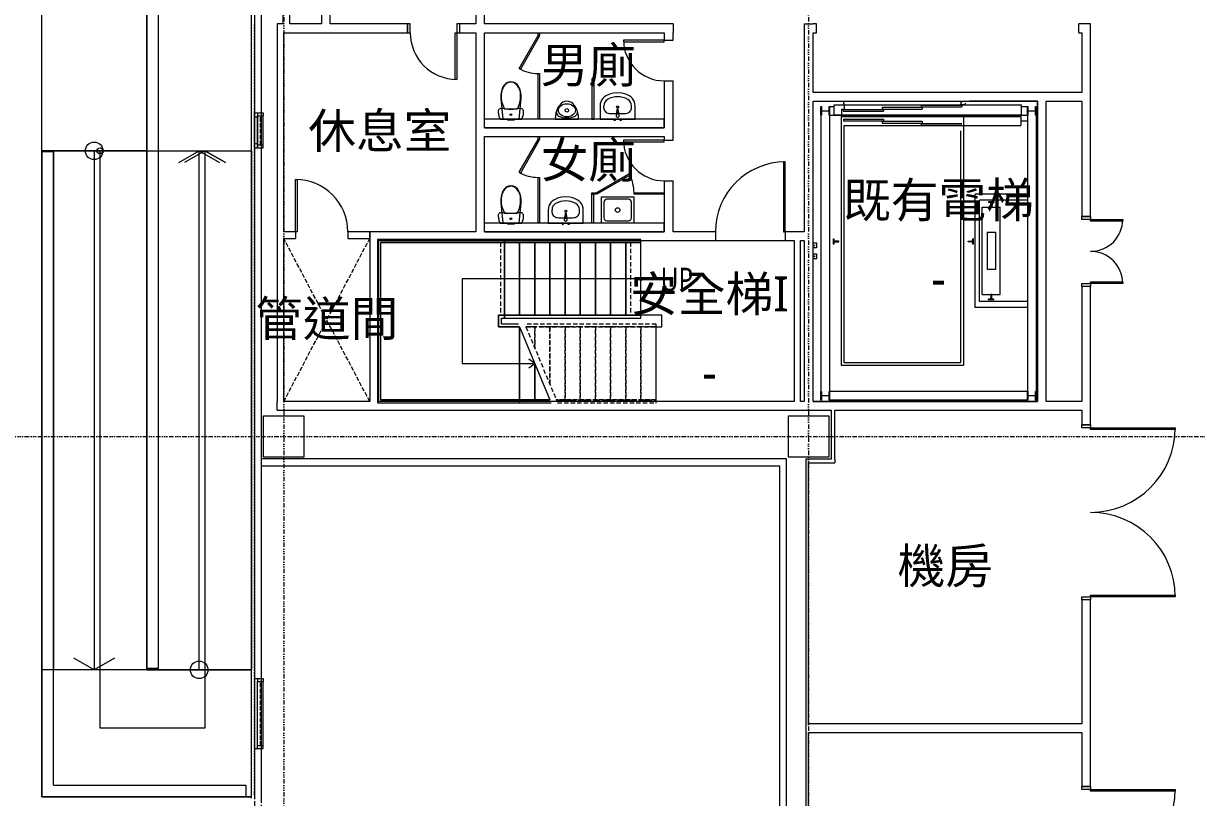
# Model space of a CAD drawing. Extents: x -76427 to 292734, y -42117 to 131250.
# Drawn here: x -4463 to 15650, y 53810 to 67084 of the extents above; entities that cross this region are included whole.
import ezdxf
from ezdxf.enums import TextEntityAlignment as Align

# ---------------------------------------------------------------- set-up
doc = ezdxf.new("R2010")
doc.units = 0
doc.header["$LTSCALE"] = 250
for name, pattern in [('H12PL1$0$HIDDEN', [0.4, 0.3, -0.1]), ('H12PL1$0$JJP_三點線', [0.9, 0.3, -0.15, 0, -0.15, 0, -0.15, 0, -0.15]), ('H12PL1$0$JJP_虛線(退縮線、投影線、地下室範圍、非屬本工程、圖面分區)', [0.45, 0.3, -0.15]), ('H12PL1$0$虛線', [0.846667, 0.423333, -0.423333])]:
    doc.linetypes.add(name, pattern=pattern)
for name, color, linetype in [('H12PL1$0$A-OBJE-2D', 252, 'Continuous'), ('H12PL1$0$A-OBJE-TOIL.3D', 252, 'Continuous'), ('H12PL1$0$A-STRS', 252, 'Continuous'), ('H12PL1$0$A-TEXT', 252, 'Continuous'), ('H12PL1$0$A-WALL-EX', 252, 'Continuous'), ('H12PL1$0$A-WALL-IN', 252, 'Continuous'), ('H12PL1$0$A-ZONE', 252, 'Continuous'), ('H12PL1$0$Door', 252, 'Continuous'), ('H12PL1$0$L10_14_Defpoints', 252, 'Continuous'), ('H12PL1$0$L10_14_HYOKI', 252, 'Continuous'), ('H12PL1$0$L10_14_SIAGE1', 252, 'Continuous'), ('H12PL1$0$L10_14_SIAGE2', 252, 'Continuous'), ('H12PL1$0$L10_14_SUGATA3', 252, 'Continuous'), ('H12PL1$0$L10_14_SUGATA4', 252, 'Continuous'), ('H12PL1$0$L10_29_ELV', 252, 'Continuous'), ('H12PL1$0$L10_29_SIAGE1', 252, 'Continuous'), ('H12PL1$0$L10_29_SIAGE3', 252, 'Continuous'), ('H12PL1$0$L10_29_STEEL2', 252, 'Continuous'), ('H12PL1$0$S-COL', 252, 'Continuous'), ('H12PL1$0$S-GRID', 252, 'Continuous'), ('H12PL1$0$S-SLAB-SHOW', 252, 'Continuous'), ('H12PL1$0$Window', 252, 'Continuous')]:
    doc.layers.add(name, color=color, linetype=linetype)
doc.styles.add('H12PL1$0$Standard', font='', dxfattribs={"width": 0.8})
doc.styles.get('H12PL1$0$Standard').set_extended_font_data('Microsoft JhengHei')

# ---------------------------------------------------------------- blocks, each defined once
blk = doc.blocks.new('H12PL1')
at = {"layer": 'H12PL1$0$A-OBJE-2D', "linetype": 'H12PL1$0$HIDDEN', "lineweight": 0}
for p, q in [((0, 60600), (1475, 63397.5)), ((1475, 60600), (0, 63397.5))]:
    blk.add_line(p, q, dxfattribs=at)
at = {"layer": 'H12PL1$0$A-OBJE-TOIL.3D', "lineweight": 0}
for p, q in [((3786.06, 65618.04), (3895, 65618.04)), ((3895, 65618.04), (4003.94, 65618.04)), ((5490.22, 65628.27), (5490.22, 65674.09)), ((5959.78, 65628.27), (5959.78, 65674.09)), ((3854.69, 65445), (3838, 65445)), ((3838, 65445), (3838, 65425)), ((3854.69, 65425), (3838, 65425)), ((3879, 65445), (3854.69, 65445)), ((3879, 65425), (3854.69, 65425)), ((3883.69, 65445), (3879, 65445)), ((3879, 65445), (3879, 65425)), ((3883.69, 65425), (3879, 65425)), ((3895, 65445), (3883.69, 65445)), ((3895, 65425), (3883.69, 65425)), ((3906.31, 65445), (3895, 65445)), ((3906.31, 65425), (3895, 65425)), ((3911, 65445), (3906.31, 65445)), ((3911, 65425), (3906.31, 65425)), ((3911, 65445), (3911, 65425)), ((3935.31, 65445), (3911, 65445)), ((3935.31, 65425), (3911, 65425)), ((3952, 65445), (3935.31, 65445)), ((3952, 65425), (3935.31, 65425)), ((3952, 65445), (3952, 65425)), ((5606.17, 65537.32), (5843.83, 65537.32)), ((5711.4, 65527.23), (5711.4, 65542.1)), ((5738.6, 65527.23), (5711.4, 65527.23)), ((5738.6, 65542.1), (5738.6, 65527.23)), ((5490, 64020), (5490, 63750)), ((5910, 64070), (5540, 64070)), ((5960, 63750), (5960, 64020)), ((3786.06, 63833.04), (3895, 63833.04)), ((3895, 63833.04), (4003.94, 63833.04)), ((4600.22, 63843.27), (4600.22, 63889.09)), ((5069.78, 63843.27), (5069.78, 63889.09)), ((3854.69, 63660), (3838, 63660)), ((3838, 63660), (3838, 63640)), ((3854.69, 63640), (3838, 63640)), ((3879, 63660), (3854.69, 63660)), ((3879, 63640), (3854.69, 63640)), ((3883.69, 63660), (3879, 63660)), ((3879, 63660), (3879, 63640)), ((3883.69, 63640), (3879, 63640)), ((3895, 63660), (3883.69, 63660)), ((3895, 63640), (3883.69, 63640)), ((3906.31, 63660), (3895, 63660)), ((3906.31, 63640), (3895, 63640)), ((3911, 63660), (3906.31, 63660)), ((3911, 63640), (3906.31, 63640)), ((3911, 63660), (3911, 63640)), ((3935.31, 63660), (3911, 63660)), ((3935.31, 63640), (3911, 63640)), ((3952, 63660), (3935.31, 63660)), ((3952, 63640), (3935.31, 63640)), ((3952, 63660), (3952, 63640)), ((4716.17, 63752.32), (4953.83, 63752.32)), ((4821.4, 63742.23), (4821.4, 63757.1)), ((4848.6, 63742.23), (4821.4, 63742.23)), ((4848.6, 63757.1), (4848.6, 63742.23)), ((5540, 63700), (5910, 63700))]:
    blk.add_line(p, q, dxfattribs=at)
at = {"layer": 'H12PL1$0$A-OBJE-TOIL.3D', "lineweight": 0, "flags": 128}
for points in [[(4381.65, 66862.5), (4056.65, 66299.58), (4035, 66312.08), (4360, 66875)], [(4385, 66875), (4360, 66875), (4360, 66925), (4385, 66925)], [(4385, 65445), (4360, 65445), (4360, 66225), (4385, 66225)], [(4064.42, 65898.43), (4052.02, 65948.17), (4033, 65995.11), (4007.4, 66032.31), (3974.36, 66060.82), (3936.05, 66078.78), (3895, 66085), (3853.95, 66078.78), (3815.64, 66060.82), (3782.6, 66032.31), (3757, 65995.11), (3737.98, 65948.17), (3725.58, 65898.43), (3720.09, 65847.08), (3721.65, 65795.38), (3754.03, 65445), (4035.97, 65445), (4068.35, 65795.38), (4069.91, 65847.08)], [(5285, 65445), (5325, 65445), (5325, 66135), (5285, 66135)], [(6025, 65445), (6025, 65674.09), (6022.11, 65707.81), (6013.51, 65740.46), (5999.5, 65770.98), (5980.51, 65798.41), (5957.15, 65821.86), (5930.17, 65840.59), (5864.98, 65870.53), (5795.96, 65888.83), (5725, 65894.99), (5654.04, 65888.83), (5585.02, 65870.53), (5519.83, 65840.59), (5492.85, 65821.86), (5469.49, 65798.41), (5450.5, 65770.98), (5436.49, 65740.46), (5427.89, 65707.81), (5425, 65674.09), (5425, 65445)], [(4081.77, 65445), (4088.87, 65460.07), (4095.07, 65475.54), (4100.36, 65491.34), (4104.71, 65507.43), (4108.11, 65523.74), (4110.55, 65540.22), (4112.01, 65556.82), (4112.5, 65573.48), (4111.22, 65585.01), (4107.43, 65595.98), (4101.33, 65605.85), (4093.21, 65614.15), (4083.46, 65620.45), (4072.57, 65624.47), (4061.06, 65625.99), (4049.5, 65624.95), (4011.22, 65618.17), (3972.64, 65613.31), (3933.87, 65610.39), (3895, 65609.42), (3856.13, 65610.39), (3817.36, 65613.31), (3778.78, 65618.17), (3740.5, 65624.95), (3728.94, 65625.99), (3717.43, 65624.47), (3706.54, 65620.45), (3696.79, 65614.15), (3688.67, 65605.85), (3682.57, 65595.98), (3678.78, 65585.01), (3677.5, 65573.48), (3677.99, 65556.82), (3679.45, 65540.22), (3681.89, 65523.74), (3685.29, 65507.43), (3689.64, 65491.34), (3694.93, 65475.54), (3701.13, 65460.07), (3708.23, 65445)], [(5055, 65445), (5051.96, 65497.96), (5042.94, 65549.32), (5028.21, 65597.5), (5008.21, 65641.05), (4983.56, 65678.64), (4955, 65709.14), (4923.4, 65731.61), (4889.73, 65745.37), (4855, 65750), (4820.27, 65745.37), (4786.6, 65731.61), (4755, 65709.14), (4726.44, 65678.64), (4701.79, 65641.05), (4681.79, 65597.5), (4667.06, 65549.32), (4658.04, 65497.96), (4655, 65445), (4855, 65445)], [(5688.5, 65445), (5661.5, 65445), (5661.5, 65425), (5688.5, 65425)], [(5788.5, 65445), (5761.5, 65445), (5761.5, 65425), (5788.5, 65425)], [(4381.65, 65082.5), (4056.65, 64519.58), (4035, 64532.08), (4360, 65095)], [(4385, 65095), (4360, 65095), (4360, 65145), (4385, 65145)], [(4385, 63665), (4360, 63665), (4360, 64445), (4385, 64445)], [(5356.08, 64180), (5919, 64505), (5931.5, 64483.35), (5368.58, 64158.35)], [(4064.42, 64113.43), (4052.02, 64163.17), (4033, 64210.11), (4007.4, 64247.31), (3974.36, 64275.82), (3936.05, 64293.78), (3895, 64300), (3853.95, 64293.78), (3815.64, 64275.82), (3782.6, 64247.31), (3757, 64210.11), (3737.98, 64163.17), (3725.58, 64113.43), (3720.09, 64062.08), (3721.65, 64010.38), (3754.03, 63660), (4035.97, 63660), (4068.35, 64010.38), (4069.91, 64062.08)], [(5356.08, 64180), (5356.08, 64155), (5285, 64155), (5285, 64180)], [(6525, 64180), (6525, 64155), (6006.08, 64155), (6006.08, 64180)], [(5135, 63660), (5135, 63889.09), (5132.11, 63922.81), (5123.51, 63955.46), (5109.5, 63985.98), (5090.51, 64013.41), (5067.15, 64036.86), (5040.17, 64055.59), (4974.98, 64085.53), (4905.96, 64103.83), (4835, 64109.99), (4764.04, 64103.83), (4695.02, 64085.53), (4629.83, 64055.59), (4602.85, 64036.86), (4579.49, 64013.41), (4560.5, 63985.98), (4546.49, 63955.46), (4537.89, 63922.81), (4535, 63889.09), (4535, 63660)], [(5310, 63660), (5285, 63660), (5285, 64155), (5310, 64155)], [(5450, 64110), (6000, 64110), (6000, 63660), (5450, 63660)], [(4081.77, 63660), (4088.87, 63675.07), (4095.07, 63690.54), (4100.36, 63706.34), (4104.71, 63722.43), (4108.11, 63738.74), (4110.55, 63755.22), (4112.01, 63771.82), (4112.5, 63788.48), (4111.22, 63800.01), (4107.43, 63810.98), (4101.33, 63820.85), (4093.21, 63829.15), (4083.46, 63835.45), (4072.57, 63839.47), (4061.06, 63840.99), (4049.5, 63839.95), (4011.22, 63833.17), (3972.64, 63828.31), (3933.87, 63825.39), (3895, 63824.42), (3856.13, 63825.39), (3817.36, 63828.31), (3778.78, 63833.17), (3740.5, 63839.95), (3728.94, 63840.99), (3717.43, 63839.47), (3706.54, 63835.45), (3696.79, 63829.15), (3688.67, 63820.85), (3682.57, 63810.98), (3678.78, 63800.01), (3677.5, 63788.48), (3677.99, 63771.82), (3679.45, 63755.22), (3681.89, 63738.74), (3685.29, 63722.43), (3689.64, 63706.34), (3694.93, 63690.54), (3701.13, 63675.07), (3708.23, 63660)], [(4798.5, 63660), (4771.5, 63660), (4771.5, 63640), (4798.5, 63640)], [(4898.5, 63660), (4871.5, 63660), (4871.5, 63640), (4898.5, 63640)]]:
    blk.add_lwpolyline(points, close=True, dxfattribs=at)
for points in [[(5750, 65502.32), (5746, 65544.27, 0.12101958), (5742.73, 65553.78), (5736.1, 65606.72, 0.88256628), (5713.9, 65606.72), (5707.27, 65553.78, 0.12101958), (5704, 65544.27), (5700, 65502.32, 1)], [(4860, 63717.32), (4856, 63759.27, 0.12101958), (4852.73, 63768.78), (4846.1, 63821.72, 0.88256628), (4823.9, 63821.72), (4817.27, 63768.78, 0.12101958), (4814, 63759.27), (4810, 63717.32, 1)]]:
    blk.add_lwpolyline(points, format="xyb", close=True, dxfattribs=at)
for points in [[(6525, 65445), (3445, 65445)], [(3445, 65295), (3445, 65445)], [(6525, 65295), (6525, 65445)], [(3445, 65295), (6525, 65295)], [(6525, 63660), (3445, 63660)], [(3445, 63510), (3445, 63660)], [(6525, 63510), (6525, 63660)], [(3445, 63510), (6525, 63510)]]:
    blk.add_lwpolyline(points, dxfattribs=at)
at = {"layer": 'H12PL1$0$A-OBJE-TOIL.3D', "lineweight": 0}
for centre, radius in [((4855, 65595), 30), ((5725, 65652.14), 17.5), ((4835, 63867.14), 17.5), ((5725, 63885), 40)]:
    blk.add_circle(centre, radius, dxfattribs=at)
for centre, radius, start, end in [((4360, 66875), 650, 240, 270), ((4743.21, 65560.27), 70.02, 169.18547, 244.54742), ((4966.79, 65560.27), 70.02, 295.452578, 10.81453), ((4855, 65795.15), 330.15, 244.547422, 270), ((4855, 65795.15), 330.15, 270, 295.452578), ((5725, 65542.37), 21.09, 32.771025, 147.228975), ((5725, 65542.1), 13.6, 0, 180), ((4360, 65095), 650, 240, 270), ((5356.08, 64180), 650, 0, 30), ((5540, 64020), 50, 90, 180), ((5910, 64020), 50, 0, 90), ((4835, 63757.37), 21.09, 32.771025, 147.228975), ((4835, 63757.1), 13.6, 0, 180), ((5540, 63750), 50, 180, 270), ((5910, 63750), 50, 270, 0)]:
    blk.add_arc(centre, radius, start, end, dxfattribs=at)
for centre, major_axis, ratio, start_param, end_param in [((3984.46, 65857.3), (0, 257.06), 0.99937656, 0.7259352, 1.62652376), ((3895.81, 65937.76), (0, 138.61), 0.99937656, 0.00586087, 0.63250464), ((3894.19, 65937.76), (0, 138.61), 0.99937656, 5.65068079, 6.27732457), ((3805.54, 65857.3), (0, 257.06), 0.99937656, 4.65665775, 5.55724631), ((4153.1, 65832.94), (0, 425.52), 0.99937656, 1.5471782, 2.10019876), ((3636.9, 65832.94), (0, 425.52), 0.99937656, 4.18298425, 4.7360048), ((5606.15, 65674.09), (0, 121.2), 0.95652174, 0.49697483, 1.57079633), ((5725, 65445), (0, 381.82), 0.95652174, 5.78621047, 6.78016015), ((5843.85, 65674.09), (0, 121.2), 0.95652174, 4.71238898, 5.78621048), ((5606.3, 65628.27), (116.07, 0), 0.78364566, 3.14159265, 4.71238898), ((5843.7, 65628.27), (116.07, 0), 0.78364566, 4.71238898, 6.28318531), ((3984.46, 64072.3), (0, 257.06), 0.99937656, 0.7259352, 1.62652376), ((3895.81, 64152.76), (0, 138.61), 0.99937656, 0.00586087, 0.63250464), ((3894.19, 64152.76), (0, 138.61), 0.99937656, 5.65068079, 6.27732457), ((3805.54, 64072.3), (0, 257.06), 0.99937656, 4.65665775, 5.55724631), ((4153.1, 64047.94), (0, 425.52), 0.99937656, 1.5471782, 2.10019876), ((3636.9, 64047.94), (0, 425.52), 0.99937656, 4.18298425, 4.7360048), ((4716.15, 63889.09), (0, 121.2), 0.95652174, 0.49697483, 1.57079633), ((4835, 63660), (0, 381.82), 0.95652174, 5.78621047, 6.78016015), ((4953.85, 63889.09), (0, 121.2), 0.95652174, 4.71238898, 5.78621048), ((4716.3, 63843.27), (116.07, 0), 0.78364566, 3.14159265, 4.71238898), ((4953.7, 63843.27), (116.07, 0), 0.78364566, 4.71238898, 6.28318531)]:
    blk.add_ellipse(centre, major_axis=major_axis, ratio=ratio, start_param=start_param, end_param=end_param, dxfattribs=at)
for centre, major_axis, ratio in [((4855, 65595), (145, 0), 0.77241379), ((3895, 65519.98), (15, 0), 0.99972383), ((3895, 63734.98), (15, 0), 0.99972383)]:
    blk.add_ellipse(centre, major_axis=major_axis, ratio=ratio, dxfattribs=at)
at = {"layer": 'H12PL1$0$A-STRS', "lineweight": 0}
for p, q in [((3785, 63380), (1608.56, 63380)), ((1608.56, 63380), (1608.56, 60580)), ((6125, 63380), (3785, 63380)), ((3785, 63380), (3785, 63330)), ((3785, 63330), (3785, 63380)), ((6125, 63330), (6125, 63380)), ((1658.56, 60630), (1658.56, 63330)), ((1658.56, 63330), (3785, 63330)), ((1658.56, 63330), (1658.56, 60630)), ((3715.58, 63330), (1658.56, 63330)), ((1658.56, 63330), (1658.56, 60630)), ((3785, 63330), (1658.56, 63330)), ((3785, 63330), (3715.58, 63330)), ((3785, 63330), (6125, 63330)), ((6125, 63330), (3785, 63330)), ((3785, 62080), (3785, 63330)), ((3785, 62080), (3785, 63330)), ((3785, 62080), (3785, 63330)), ((4045, 63330), (3785, 63330)), ((3785, 63330), (3785, 62080)), ((3785, 62080), (3785, 63330)), ((4045, 62080), (4045, 63330)), ((4305, 63330), (4045, 63330)), ((4045, 63330), (4045, 62080)), ((4045, 62080), (4045, 63330)), ((4305, 62080), (4305, 63330)), ((4565, 63330), (4305, 63330)), ((4305, 63330), (4305, 62080)), ((4305, 62080), (4305, 63330)), ((4565, 62080), (4565, 63330)), ((4825, 63330), (4565, 63330)), ((4565, 63330), (4565, 62080)), ((4565, 62080), (4565, 63330)), ((4825, 62080), (4825, 63330)), ((5085, 63330), (4825, 63330)), ((4825, 63330), (4825, 62080)), ((4825, 62080), (4825, 63330)), ((5085, 62080), (5085, 63330)), ((5345, 63330), (5085, 63330)), ((5085, 63330), (5085, 62080)), ((5085, 62080), (5085, 63330)), ((5345, 62080), (5345, 63330)), ((5605, 63330), (5345, 63330)), ((5345, 63330), (5345, 62080)), ((5345, 62080), (5345, 63330)), ((5605, 62080), (5605, 63330)), ((5865, 63330), (5605, 63330)), ((5605, 63330), (5605, 62080)), ((5605, 62080), (5605, 63330)), ((5865, 62080), (5865, 63330)), ((6125, 63330), (5865, 63330)), ((5865, 63330), (5865, 62080)), ((5865, 62080), (5865, 63330)), ((6125, 62080), (6125, 63330)), ((6125, 62080), (6125, 63330)), ((3785, 62705), (3060, 62705)), ((3060, 62705), (3060, 61255)), ((5865, 62705), (3785, 62705)), ((6125, 62705), (5865, 62705)), ((3785, 62080), (3685, 62080)), ((3685, 62080), (3685, 61880)), ((3685, 61880), (3685, 62080)), ((3685, 62080), (3715.58, 62080)), ((3685, 61880), (3685, 62080)), ((3685, 62080), (3785, 62080)), ((3715.58, 62080), (3785, 62080)), ((3735, 61930), (3735, 62030)), ((3735, 62030), (3785, 62030)), ((6125, 62080), (3785, 62080)), ((3785, 62080), (3785, 62030)), ((3785, 62030), (3785, 62080)), ((3785, 62080), (6125, 62080)), ((3785, 62080), (4045, 62080)), ((3785, 62030), (6125, 62030)), ((4045, 62080), (4305, 62080)), ((4305, 62080), (4565, 62080)), ((4565, 62080), (4825, 62080)), ((4825, 62080), (5085, 62080)), ((5085, 62080), (5345, 62080)), ((5345, 62080), (5605, 62080)), ((5605, 62080), (5865, 62080)), ((5865, 62080), (6125, 62080)), ((6125, 62030), (6125, 62080)), ((3685, 61880), (4045, 61880)), ((4045, 61880), (3685, 61880)), ((4045, 61880), (3685, 61880)), ((4024.2, 61930), (3735, 61930)), ((4045, 61880), (4045, 60630)), ((4045, 61880), (4045, 60630)), ((4045, 60630), (4045, 61880)), ((4045, 61880), (4045, 60630)), ((4045, 61880), (4565, 60630)), ((3060, 61255), (4045, 61255)), ((4045, 61255), (4305, 61255)), ((4305, 61255), (4205, 61330)), ((4205, 61180), (4305, 61255)), ((4305, 61255), (4305, 60630)), ((4305, 60630), (4305, 61255)), ((4305, 61255), (4305, 60630)), ((1608.56, 60580), (4045, 60580)), ((4045, 60630), (1658.56, 60630)), ((1658.56, 60630), (4045, 60630)), ((1658.56, 60630), (4045, 60630)), ((4045, 60580), (4045, 60630)), ((4565, 60630), (4045, 60630)), ((4045, 60630), (4045, 60580)), ((4045, 60630), (4565, 60630)), ((4045, 60630), (4305, 60630)), ((4045, 60580), (4585.8, 60580)), ((4305, 60630), (4565, 60630))]:
    blk.add_line(p, q, dxfattribs=at)
at = {"layer": 'H12PL1$0$A-STRS', "linetype": 'H12PL1$0$JJP_虛線(退縮線、投影線、地下室範圍、非屬本工程、圖面分區)', "lineweight": 0}
for p, q in [((3715.58, 63330), (3715.58, 62080)), ((5946.78, 63330), (5946.78, 62080)), ((4045, 61880), (4045, 60630)), ((6385, 61930), (4132.51, 61930)), ((4153.31, 61880), (6385, 61880)), ((4305, 61880), (4153.31, 61880)), ((4153.31, 61880), (4673.31, 60630)), ((4305, 61880), (4305, 61515.36)), ((4305, 61515.36), (4305, 61880)), ((4305, 61880), (4305, 61515.36)), ((4565, 61880), (4305, 61880)), ((4565, 61880), (4565, 60890.36)), ((4565, 60890.36), (4565, 61880)), ((4565, 61880), (4565, 60890.36)), ((4825, 61880), (4565, 61880)), ((4825, 61880), (4825, 60630)), ((4825, 60630), (4825, 61880)), ((4825, 61880), (4825, 60630)), ((5085, 61880), (4825, 61880)), ((5085, 61880), (5085, 60630)), ((5085, 60630), (5085, 61880)), ((5085, 61880), (5085, 60630)), ((5345, 61880), (5085, 61880)), ((5345, 61880), (5345, 60630)), ((5345, 60630), (5345, 61880)), ((5345, 61880), (5345, 60630)), ((5605, 61880), (5345, 61880)), ((5605, 61880), (5605, 60630)), ((5605, 60630), (5605, 61880)), ((5605, 61880), (5605, 60630)), ((5865, 61880), (5605, 61880)), ((5865, 61880), (5865, 60630)), ((5865, 60630), (5865, 61880)), ((5865, 61880), (5865, 60630)), ((6125, 61880), (5865, 61880)), ((6125, 61880), (6125, 60630)), ((6125, 60630), (6125, 61880)), ((6125, 61880), (6125, 60630)), ((6385, 61880), (6125, 61880)), ((6385, 61880), (6385, 61930)), ((6385, 60630), (6385, 61880)), ((6385, 60630), (4673.31, 60630)), ((4673.31, 60630), (4825, 60630)), ((4694.11, 60580), (6385, 60580)), ((4825, 60630), (5085, 60630)), ((5085, 60630), (5345, 60630)), ((5345, 60630), (5605, 60630)), ((5605, 60630), (5865, 60630)), ((5865, 60630), (6125, 60630)), ((6125, 60630), (6385, 60630)), ((6385, 60580), (6385, 60630))]:
    blk.add_line(p, q, dxfattribs=at)
at = {"layer": 'H12PL1$0$A-STRS', "linetype": 'H12PL1$0$虛線', "lineweight": 0}
for p, q in [((6385, 61880), (4153.31, 61880)), ((6385, 60630), (6385, 61880)), ((4673.31, 60630), (6385, 60630))]:
    blk.add_line(p, q, dxfattribs=at)
at = {"layer": 'H12PL1$0$A-STRS', "lineweight": 0, "flags": 128}
blk.add_lwpolyline([(6125, 62730, 1), (6125, 62680, 1)], format="xyb", close=True, dxfattribs=at)
at = {"layer": 'H12PL1$0$A-WALL-EX', "linetype": 'H12PL1$0$JJP_虛線(退縮線、投影線、地下室範圍、非屬本工程、圖面分區)', "lineweight": 0}
blk.add_line((-500, 82879.97), (-500, -2529.97), dxfattribs=at)
at = {"layer": 'H12PL1$0$A-WALL-EX', "lineweight": 0}
for p, q in [((-500, 65550), (-500, 64950)), ((-380, 64950), (-380, 65550)), ((-500, 55850), (-380, 55850)), ((-500, 55850), (-500, 54650)), ((-380, 54650), (-380, 55850)), ((-500, 54650), (-380, 54650))]:
    blk.add_line(p, q, dxfattribs=at)
at = {"layer": 'H12PL1$0$A-WALL-EX', "linetype": 'H12PL1$0$JJP_虛線(退縮線、投影線、地下室範圍、非屬本工程、圖面分區)', "lineweight": 0, "flags": 128}
for points in [[(-500.03, 83000), (-500.03, -2650)], [(-380, -2529.97), (-380, 82879.97)]]:
    blk.add_lwpolyline(points, dxfattribs=at)
at = {"layer": 'H12PL1$0$A-WALL-EX', "lineweight": 0, "flags": 128}
for points in [[(-500, 67500), (-500, 65550)], [(-380, 65550), (-380, 67500)], [(-500, 64950), (-500, 55850)], [(-380, 55850), (-380, 64950)], [(8499.5, 59619.5), (-380.5, 59619.5)], [(-380.5, 59499.5), (-380.5, 59619.5)], [(8619.5, 59619.5), (8499.5, 59619.5)], [(8619.5, 30500.5), (8619.5, 59619.5)], [(-380.5, 59499.5), (8499.5, 59499.5)], [(8499.5, 59499.5), (8499.5, 30500.5)], [(-500, 54650), (-500, 53800)], [(-380, 53800), (-380, 54650)]]:
    blk.add_lwpolyline(points, dxfattribs=at)
at = {"layer": 'H12PL1$0$A-WALL-IN', "lineweight": 0}
for p, q in [((2120, 66925), (2120, 67075)), ((3020, 66925), (3020, 67075)), ((9135, 66925), (9135, 67075)), ((13635, 66925), (13635, 67075)), ((6525, 66800), (6675, 66800)), ((6525, 66100), (6675, 66100)), ((6525, 65085), (6675, 65085)), ((6525, 64385), (6675, 64385)), ((13835, 63775), (13685, 63775)), ((200, 63510), (200, 63397.5)), ((1100, 63510), (1100, 63397.5)), ((7400, 63510), (7400, 63360)), ((8600, 63510), (8600, 63360)), ((13835, 62575), (13685, 62575)), ((13835, 60200), (13685, 60200)), ((13835, 57200), (13685, 57200)), ((13835, 54000), (13685, 54000))]:
    blk.add_line(p, q, dxfattribs=at)
at = {"layer": 'H12PL1$0$A-WALL-IN', "lineweight": 0, "flags": 128}
for points in [[(-18, 69700), (-18, 67075)], [(107, 67075), (107, 69700)], [(646, 67650), (646, 67075)], [(794, 67075), (794, 67650)], [(3296, 67650), (3296, 67075)], [(3444, 67075), (3444, 67650)], [(0, 67075), (-112.5, 67075)], [(-112.5, 67075), (-112.5, 60600)], [(646, 67075), (107, 67075)], [(2120, 67075), (794, 67075)], [(3296, 67075), (3020, 67075)], [(6675, 67075), (3444, 67075)], [(6675, 67075), (6675, 66925)], [(8925, 67075), (9075, 67075)], [(8925, 67075), (8925, 63510)], [(9135, 67075), (9075, 67075)], [(13685, 67075), (13635, 67075)], [(13835, 67075), (13685, 67075)], [(13835, 63775), (13835, 67075)], [(0, 63510), (0, 66925)], [(0, 66925), (2120, 66925)], [(3020, 66925), (3295, 66925)], [(3295, 66925), (3295, 63510)], [(3445, 65295), (3445, 66925)], [(3445, 66925), (6525, 66925)], [(6525, 66925), (6525, 66800)], [(6675, 66800), (6675, 66925)], [(9075, 66925), (9135, 66925)], [(9075, 65900), (9075, 66925)], [(13635, 66925), (13685, 66925)], [(13685, 66925), (13685, 65900)], [(6525, 66100), (6525, 65295)], [(6675, 65085), (6675, 66100)], [(13685, 65900), (9075, 65900)], [(9075, 65750), (12925, 65750)], [(9075, 63510), (9075, 65750)], [(12925, 65750), (12925, 60600)], [(13075, 60600), (13075, 65750)], [(13075, 65750), (13685, 65750)], [(13685, 65750), (13685, 63775)], [(6525, 65295), (3445, 65295)], [(3445, 65145), (6525, 65145)], [(3445, 63510), (3445, 65145)], [(6525, 65145), (6525, 65085)], [(6525, 64385), (6525, 63510)], [(6675, 63510), (6675, 64385)], [(200, 63510), (0, 63510)], [(0, 63397.5), (200, 63397.5)], [(0, 60600), (0, 63397.5)], [(1475, 63510), (1100, 63510)], [(1100, 63397.5), (1475, 63397.5)], [(1475, 63397.5), (1475, 63510)], [(3295, 63510), (1475, 63510)], [(1475, 63510), (1475, 63360)], [(1475, 63360), (1475, 60600)], [(1625, 60600), (1625, 63360)], [(1625, 63360), (7400, 63360)], [(6525, 63510), (3445, 63510)], [(7400, 63510), (6675, 63510)], [(8925, 63510), (8600, 63510)], [(8600, 63360), (8750, 63360)], [(8750, 63360), (8750, 60600)], [(8862.5, 60600), (8862.5, 63360)], [(8862.5, 63360), (8925, 63360)], [(8925, 63360), (8925, 60600)], [(9075, 60600), (9075, 63360)], [(13685, 62575), (13685, 60600)], [(13835, 60200), (13835, 62575)], [(-112.5, 60450), (-112.5, 60600)], [(1475, 60600), (0, 60600)], [(8750, 60600), (1625, 60600)], [(8925, 60600), (8862.5, 60600)], [(12925, 60600), (9075, 60600)], [(13685, 60600), (13075, 60600)], [(-112.5, 60450), (9385, 60450)], [(9385, 60450), (9385, 59615)], [(9450, 59615), (9450, 60450)], [(9450, 60450), (13685, 60450)], [(13685, 60450), (13685, 60200)], [(8950, 59615), (8950, 59550)], [(9385, 59615), (8950, 59615)], [(8950, 59550), (8950, 45450)], [(9000, 59550), (9450, 59550)], [(9000, 55075), (9000, 59550)], [(9450, 59615), (9450, 59550)], [(13685, 57200), (13685, 55075)], [(13835, 54000), (13835, 57200)], [(13685, 55075), (9000, 55075)], [(9000, 45500), (9000, 54925)], [(9000, 54925), (13685, 54925)], [(13685, 54925), (13685, 54000)]]:
    blk.add_lwpolyline(points, dxfattribs=at)
at = {"layer": 'H12PL1$0$Door', "lineweight": 0}
for p, q in [((2170, 67075), (2120, 67075)), ((2120, 67075), (2120, 66925)), ((2170, 66925), (2170, 67075)), ((3020, 67075), (2970, 67075)), ((2970, 67075), (2970, 66925)), ((3020, 66925), (3020, 67075)), ((2120, 66925), (2170, 66925)), ((2940, 66125), (2940, 66925)), ((2940, 66925), (2970, 66925)), ((2970, 66925), (2970, 66125)), ((2970, 66925), (3020, 66925)), ((6525, 66800), (5825, 66800)), ((5825, 66800), (5825, 66770)), ((6525, 66770), (6525, 66800)), ((6525, 66800), (6675, 66800)), ((5825, 66770), (6525, 66770)), ((2970, 66125), (2940, 66125)), ((6525, 66100), (6675, 66100)), ((6525, 65085), (5825, 65085)), ((5825, 65085), (5825, 65055)), ((5825, 65055), (6525, 65055)), ((6525, 65055), (6525, 65085)), ((6525, 65085), (6675, 65085)), ((8600, 64710), (8570, 64710)), ((8570, 64710), (8570, 63510)), ((8600, 63510), (8600, 64710)), ((200, 63510), (200, 64410)), ((200, 64410), (230, 64410)), ((230, 64410), (230, 63510)), ((6525, 64385), (6675, 64385)), ((13685, 63725), (13685, 63775)), ((13685, 63775), (13835, 63775)), ((13835, 63775), (13835, 63725)), ((13835, 63725), (13685, 63725)), ((13835, 63725), (14385, 63725)), ((13835, 63695), (13835, 63725)), ((14385, 63695), (13835, 63695)), ((14385, 63725), (14385, 63695)), ((230, 63510), (200, 63510)), ((200, 63510), (200, 63397)), ((1100, 63510), (1100, 63397)), ((7400, 63510), (7400, 63360)), ((8570, 63510), (8600, 63510)), ((8600, 63510), (8600, 63360)), ((13685, 62575), (13685, 62625)), ((13685, 62625), (13835, 62625)), ((13835, 62575), (13685, 62575)), ((13835, 62655), (14385, 62655)), ((13835, 62625), (13835, 62655)), ((14385, 62625), (13835, 62625)), ((13835, 62625), (13835, 62575)), ((14385, 62655), (14385, 62625)), ((13685, 60150), (13685, 60200)), ((13685, 60200), (13835, 60200)), ((13835, 60150), (13685, 60150)), ((13835, 60200), (13835, 60150)), ((13835, 60150), (15285, 60150)), ((13835, 60120), (13835, 60150)), ((15285, 60150), (15285, 60120)), ((15285, 60120), (13835, 60120)), ((13685, 57200), (13685, 57250)), ((13685, 57250), (13835, 57250)), ((13835, 57200), (13685, 57200)), ((13835, 57280), (15285, 57280)), ((13835, 57250), (13835, 57280)), ((15285, 57250), (13835, 57250)), ((13835, 57250), (13835, 57200)), ((15285, 57280), (15285, 57250)), ((13685, 53950), (13685, 54000)), ((13685, 54000), (13835, 54000)), ((13835, 53950), (13685, 53950)), ((13835, 54000), (13835, 53950)), ((13835, 53950), (15285, 53950)), ((13835, 53920), (13835, 53950)), ((15285, 53920), (13835, 53920)), ((15285, 53950), (15285, 53920))]:
    blk.add_line(p, q, dxfattribs=at)
for centre, radius, start, end in [((2970, 66925), 800, 180, 270), ((6525, 66800), 700, 180, 270), ((6525, 65085), 700, 180, 270), ((8600, 63510), 1200, 90, 180), ((200, 63510), 900, 0, 90), ((13835, 63725), 550, 270, 0), ((13835, 62625), 550, 0, 90), ((13835, 60150), 1450, 270, 0), ((13835, 57250), 1450, 0, 90), ((13835, 53950), 1450, 270, 0)]:
    blk.add_arc(centre, radius, start, end, dxfattribs=at)
at = {"layer": 'H12PL1$0$L10_14_Defpoints', "lineweight": 0}
blk.add_line((-953.59, 60000), (-953.54, 60000), dxfattribs=at)
at = {"layer": 'H12PL1$0$L10_14_HYOKI', "lineweight": 0, "flags": 128}
for points in [[(-1350, 64900), (-1350, 55000), (-3150, 55000), (-3150, 64900)], [(-1350, 64900), (-1000, 64700), (-1350, 64900), (-1700, 64700)]]:
    blk.add_lwpolyline(points, dxfattribs=at)
at = {"layer": 'H12PL1$0$L10_14_HYOKI', "lineweight": 0}
blk.add_circle((-3150, 64900), 50, dxfattribs=at)
at = {"layer": 'H12PL1$0$L10_14_SIAGE1', "lineweight": 0, "flags": 128}
blk.add_lwpolyline([(-500, 53848.8), (-501.2, 53848.8), (-501.2, 53899.6)], dxfattribs=at)
at = {"layer": 'H12PL1$0$L10_14_SIAGE2', "lineweight": 0, "flags": 128}
for points in [[(-500, 67043.6), (-500, 67068.4)], [(-500, 66994), (-500, 67018.8)], [(-500, 66944.4), (-500, 66969.2)], [(-500, 66894.8), (-500, 66919.6)], [(-500, 66845.2), (-500, 66870)], [(-500, 66795.6), (-500, 66820.4)], [(-500, 66746), (-500, 66770.8)], [(-500, 66696.4), (-500, 66721.2)], [(-500, 66646.8), (-500, 66671.6)], [(-500, 66597.2), (-500, 66622)], [(-500, 66547.6), (-500, 66572.4)], [(-500, 66498), (-500, 66522.8)], [(-500, 66448.4), (-500, 66473.2)], [(-500, 66398.8), (-500, 66423.6)], [(-500, 66349.2), (-500, 66374)], [(-500, 66299.6), (-500, 66324.4)], [(-500, 66250), (-500, 66274.8)], [(-500, 66200.4), (-500, 66225.2)], [(-500, 66150.8), (-500, 66175.6)], [(-500, 66101.2), (-500, 66126)], [(-500, 66051.6), (-500, 66076.4)], [(-500, 66002), (-500, 66026.8)], [(-500, 65952.4), (-500, 65977.2)], [(-500, 65902.8), (-500, 65927.6)], [(-500, 65853.2), (-500, 65878)], [(-500, 65803.6), (-500, 65828.4)], [(-500, 65754), (-500, 65778.8)], [(-500, 65704.4), (-500, 65729.2)], [(-500, 65654.8), (-500, 65679.6)], [(-500, 65605.2), (-500, 65630)], [(-500, 65555.6), (-500, 65580.4)], [(-500, 65506), (-500, 65530.8)], [(-500, 65456.4), (-500, 65481.2)], [(-500, 65406.8), (-500, 65431.6)], [(-500, 65357.2), (-500, 65382)], [(-500, 65307.6), (-500, 65332.4)], [(-500, 65258), (-500, 65282.8)], [(-500, 65208.4), (-500, 65233.2)], [(-500, 65173.3), (-500, 65158.8), (-500, 65183.6)], [(-500, 65109.2), (-500, 65134)], [(-500, 65059.6), (-500, 65084.4)], [(-500, 65010), (-500, 65034.8)], [(-500, 64960.4), (-500, 64985.2)], [(-500, 64910.8), (-500, 64935.6)], [(-500, 64861.2), (-500, 64886)], [(-500, 64811.6), (-500, 64836.4)], [(-500, 64762), (-500, 64786.8)], [(-500, 64712.4), (-500, 64737.2)], [(-500, 64662.8), (-500, 64687.6)], [(-500, 64613.2), (-500, 64638)], [(-500, 64563.6), (-500, 64588.4)], [(-500, 64514), (-500, 64538.8)], [(-500, 64464.4), (-500, 64489.2)], [(-500, 64414.8), (-500, 64439.6)], [(-500, 64365.2), (-500, 64390)], [(-500, 64315.6), (-500, 64340.4)], [(-500, 64266), (-500, 64290.8)], [(-500, 64216.4), (-500, 64241.2)], [(-500, 64166.8), (-500, 64191.6)], [(-500, 64117.2), (-500, 64142)], [(-500, 64067.6), (-500, 64092.4)], [(-500, 64018), (-500, 64042.8)], [(-500, 63968.4), (-500, 63993.2)], [(-500, 63918.8), (-500, 63943.6)], [(-500, 63869.2), (-500, 63894)], [(-500, 63819.6), (-500, 63844.4)], [(-500, 63770), (-500, 63794.8)], [(-500, 63720.4), (-500, 63745.2)], [(-500, 63670.8), (-500, 63695.6)], [(-500, 63621.2), (-500, 63646)], [(-500, 63571.6), (-500, 63596.4)], [(-500, 63522), (-500, 63546.8)], [(-500, 63472.4), (-500, 63497.2)], [(-500, 63422.8), (-500, 63447.6)], [(-500, 63373.2), (-500, 63398)], [(-500, 63323.6), (-500, 63348.4)], [(-500, 63274), (-500, 63298.8)], [(-500, 63224.4), (-500, 63249.2)], [(-500, 63174.8), (-500, 63199.6)], [(-500, 63125.2), (-500, 63150)], [(-500, 63075.6), (-500, 63100.4)], [(-500, 63026), (-500, 63050.8)], [(-500, 62976.4), (-500, 63001.2)], [(-500, 62926.8), (-500, 62951.6)], [(-500, 62877.2), (-500, 62902)], [(-500, 62827.6), (-500, 62852.4)], [(-500, 62778), (-500, 62802.8)], [(-500, 62728.4), (-500, 62753.2)], [(-500, 62678.8), (-500, 62703.6)], [(-500, 62629.2), (-500, 62654)], [(-500, 62579.6), (-500, 62604.4)], [(-500, 62530), (-500, 62554.8)], [(-500, 62480.4), (-500, 62505.2)], [(-500, 62430.8), (-500, 62455.6)], [(-500, 62381.2), (-500, 62406)], [(-500, 62331.6), (-500, 62356.4)], [(-500, 62282), (-500, 62306.8)], [(-500, 62232.4), (-500, 62257.2)], [(-500, 62182.8), (-500, 62207.6)], [(-500, 62133.2), (-500, 62158)], [(-500, 62083.6), (-500, 62108.4)], [(-500, 62034), (-500, 62058.8)], [(-500, 61984.4), (-500, 62009.2)], [(-500, 61934.8), (-500, 61959.6)], [(-500, 61885.2), (-500, 61910)], [(-500, 61835.6), (-500, 61860.4)], [(-500, 61786), (-500, 61810.8)], [(-500, 61736.4), (-500, 61761.2)], [(-500, 61686.8), (-500, 61711.6)], [(-500, 61637.2), (-500, 61662)], [(-500, 61587.6), (-500, 61612.4)], [(-500, 61538), (-500, 61562.8)], [(-500, 61488.4), (-500, 61513.2)], [(-500, 61438.8), (-500, 61463.6)], [(-500, 61389.2), (-500, 61414)], [(-500, 61339.6), (-500, 61364.4)], [(-500, 61290), (-500, 61314.8)], [(-500, 61240.4), (-500, 61265.2)], [(-500, 61190.8), (-500, 61215.6)], [(-500, 61141.2), (-500, 61166)], [(-500, 61091.6), (-500, 61116.4)], [(-500, 61042), (-500, 61066.8)], [(-500, 60992.4), (-500, 61017.2)], [(-500, 60942.8), (-500, 60967.6)], [(-500, 60893.2), (-500, 60918)], [(-500, 60843.6), (-500, 60868.4)], [(-500, 60794), (-500, 60818.8)], [(-500, 60744.4), (-500, 60769.2)], [(-500, 60694.8), (-500, 60719.6)], [(-500, 60645.2), (-500, 60670)], [(-500, 60595.6), (-500, 60620.4)], [(-500, 60546), (-500, 60570.8)], [(-500, 60496.4), (-500, 60521.2)], [(-500, 60446.8), (-500, 60471.6)], [(-500, 60397.2), (-500, 60422)], [(-500, 60347.6), (-500, 60372.4)], [(-500, 60298), (-500, 60322.8)], [(-500, 60248.4), (-500, 60273.2)], [(-500, 60198.8), (-500, 60223.6)], [(-500, 60149.2), (-500, 60174)], [(-500, 60099.6), (-500, 60124.4)], [(-500, 60050), (-500, 60074.8)], [(-500, 60000.4), (-500, 60025.2)], [(-500, 59950.8), (-500, 59975.6)], [(-500, 59901.2), (-500, 59926)], [(-500, 59851.6), (-500, 59876.4)], [(-500, 59802), (-500, 59826.8)], [(-500, 59752.4), (-500, 59777.2)], [(-500, 59702.8), (-500, 59727.6)], [(-500, 59653.2), (-500, 59678)], [(-500, 59603.6), (-500, 59628.4)], [(-500, 59554), (-500, 59578.8)], [(-500, 59518.9), (-500, 59504.4), (-500, 59529.2)], [(-500, 59454.8), (-500, 59479.6)], [(-500, 59405.2), (-500, 59430)], [(-500, 59355.6), (-500, 59380.4)], [(-500, 59306), (-500, 59330.8)], [(-500, 59256.4), (-500, 59281.2)], [(-500, 59206.8), (-500, 59231.6)], [(-500, 59157.2), (-500, 59182)], [(-500, 59107.6), (-500, 59132.4)], [(-500, 59058), (-500, 59082.8)], [(-500, 59008.4), (-500, 59033.2)], [(-500, 58958.8), (-500, 58983.6)], [(-500, 58909.2), (-500, 58934)], [(-500, 58859.6), (-500, 58884.4)], [(-500, 58810), (-500, 58834.8)], [(-500, 58760.4), (-500, 58785.2)], [(-500, 58710.8), (-500, 58735.6)], [(-500, 58661.2), (-500, 58686)], [(-500, 58611.6), (-500, 58636.4)], [(-500, 58562), (-500, 58586.8)], [(-500, 58512.4), (-500, 58537.2)], [(-500, 58462.8), (-500, 58487.6)], [(-500, 58413.2), (-500, 58438)], [(-500, 58363.6), (-500, 58388.4)], [(-500, 58314), (-500, 58338.8)], [(-500, 58264.4), (-500, 58289.2)], [(-500, 58214.8), (-500, 58239.6)], [(-500, 58165.2), (-500, 58190)], [(-500, 58115.6), (-500, 58140.4)], [(-500, 58066), (-500, 58090.8)], [(-500, 58016.4), (-500, 58041.2)], [(-500, 57966.8), (-500, 57991.6)], [(-500, 57917.2), (-500, 57942)], [(-500, 57867.6), (-500, 57892.4)], [(-500, 57818), (-500, 57842.8)], [(-500, 57768.4), (-500, 57793.2)], [(-500, 57718.8), (-500, 57743.6)], [(-500, 57669.2), (-500, 57694)], [(-500, 57619.6), (-500, 57644.4)], [(-500, 57570), (-500, 57594.8)], [(-500, 57520.4), (-500, 57545.2)], [(-500, 57470.8), (-500, 57495.6)], [(-500, 57421.2), (-500, 57446)], [(-500, 57371.6), (-500, 57396.4)], [(-500, 57322), (-500, 57346.8)], [(-500, 57272.4), (-500, 57297.2)], [(-500, 57222.8), (-500, 57247.6)], [(-500, 57173.2), (-500, 57198)], [(-500, 57123.6), (-500, 57148.4)], [(-500, 57074), (-500, 57098.8)], [(-500, 57024.4), (-500, 57049.2)], [(-500, 56974.8), (-500, 56999.6)], [(-500, 56925.2), (-500, 56950)], [(-500, 56875.6), (-500, 56900.4)], [(-500, 56826), (-500, 56850.8)], [(-500, 56776.4), (-500, 56801.2)], [(-500, 56726.8), (-500, 56751.6)], [(-500, 56677.2), (-500, 56702)], [(-500, 56627.6), (-500, 56652.4)], [(-500, 56578), (-500, 56602.8)], [(-500, 56528.4), (-500, 56553.2)], [(-500, 56478.8), (-500, 56503.6)], [(-500, 56429.2), (-500, 56454)], [(-500, 56379.6), (-500, 56404.4)], [(-500, 56330), (-500, 56354.8)], [(-500, 56280.4), (-500, 56305.2)], [(-500, 56230.8), (-500, 56255.6)], [(-500, 56181.2), (-500, 56206)], [(-500, 56131.6), (-500, 56156.4)], [(-500, 56082), (-500, 56106.8)], [(-500, 56032.4), (-500, 56057.2)], [(-500, 55982.8), (-500, 56007.6)], [(-500, 55933.2), (-500, 55958)], [(-500, 55883.6), (-500, 55908.4)], [(-500, 55834), (-500, 55858.8)], [(-500, 55784.4), (-500, 55809.2)], [(-500, 55734.8), (-500, 55759.6)], [(-500, 55685.2), (-500, 55710)], [(-500, 55635.6), (-500, 55660.4)], [(-500, 55586), (-500, 55610.8)], [(-500, 55536.4), (-500, 55561.2)], [(-500, 55486.8), (-500, 55511.6)], [(-500, 55437.2), (-500, 55462)], [(-500, 55387.6), (-500, 55412.4)], [(-500, 55338), (-500, 55362.8)], [(-500, 55288.4), (-500, 55313.2)], [(-500, 55238.8), (-500, 55263.6)], [(-500, 55189.2), (-500, 55214)], [(-500, 55139.6), (-500, 55164.4)], [(-500, 55090), (-500, 55114.8)], [(-500, 55040.4), (-500, 55065.2)], [(-500, 54990.8), (-500, 55015.6)], [(-500, 54941.2), (-500, 54966)], [(-500, 54891.6), (-500, 54916.4)], [(-500, 54842), (-500, 54866.8)], [(-500, 54792.4), (-500, 54817.2)], [(-500, 54742.8), (-500, 54767.6)], [(-500, 54693.2), (-500, 54718)], [(-500, 54643.6), (-500, 54668.4)], [(-500, 54594), (-500, 54618.8)], [(-500, 54544.4), (-500, 54569.2)], [(-500, 54494.8), (-500, 54519.6)], [(-500, 54445.2), (-500, 54470)], [(-500, 54395.6), (-500, 54420.4)], [(-500, 54346), (-500, 54370.8)], [(-500, 54296.4), (-500, 54321.2)], [(-500, 54246.8), (-500, 54271.6)], [(-500, 54197.2), (-500, 54222)], [(-500, 54147.6), (-500, 54172.4)], [(-500, 54098), (-500, 54122.8)], [(-500, 54048.4), (-500, 54073.2)], [(-500, 53998.8), (-500, 54023.6)], [(-500, 53949.2), (-500, 53974)], [(-500, 53899.6), (-500, 53924.4)], [(-500, 53864.5), (-500, 53850), (-500, 53874.8)]]:
    blk.add_lwpolyline(points, dxfattribs=at)
at = {"layer": 'H12PL1$0$L10_14_SUGATA3', "lineweight": 0}
for p, q in [((-2350, 56000), (-2350, 69900)), ((-2150, 56020), (-2150, 69900)), ((-4150, 64880), (-4150, 67720)), ((-3950, 64880), (-4150, 64880)), ((-4150, 53820), (-4150, 64880)), ((-3950, 54020), (-3950, 64880)), ((-2150, 56020), (-2350, 56020)), ((-2150, 56000), (-2350, 56000)), ((-3950, 54020), (-650, 54020)), ((-650, 54020), (-650, 53820)), ((-550, 53820), (-4150, 53820))]:
    blk.add_line(p, q, dxfattribs=at)
at = {"layer": 'H12PL1$0$L10_14_SUGATA3', "lineweight": 0, "flags": 128}
for points in [[(-2350, 64900), (-2350, 56000), (-3950, 56000), (-3950, 64900)], [(-2350, 64900), (-2350, 56000), (-3950, 56000), (-3950, 64900)], [(-550, 64900), (-550, 56000), (-2150, 56000), (-2150, 64900)]]:
    blk.add_lwpolyline(points, close=True, dxfattribs=at)
at = {"layer": 'H12PL1$0$L10_14_SUGATA4', "lineweight": 0}
blk.add_line((-550, 53800), (-550, 67460), dxfattribs=at)
at = {"layer": 'H12PL1$0$L10_29_ELV', "lineweight": 0}
for p, q in [((9210, 65660), (9210, 60625)), ((9360, 65660), (9435, 65660)), ((9360, 65660), (9360, 60625)), ((9435, 65689), (12650.02, 65689)), ((9435, 65520), (9435, 65689)), ((9568, 65617), (9608, 65617)), ((9568, 65520), (9568, 65617)), ((9570, 65615), (9610, 65615)), ((9570, 65520), (9570, 65615)), ((9590, 65610), (10283.2, 65610)), ((9590, 65610), (9590, 65578)), ((9590, 65578), (10283.2, 65578)), ((9608, 65688.83), (9598.44, 65750)), ((9608, 65688.83), (9598.44, 65750)), ((9610, 65689), (9600.46, 65750)), ((9610, 65689), (9600.46, 65750)), ((9608, 65688.83), (9608, 65654)), ((9608, 65688.83), (9608, 65617)), ((9610, 65689), (9610.05, 65689)), ((9610, 65689), (9610, 65652)), ((9610, 65689), (9610, 65615)), ((10263.2, 65647), (10948.19, 65647)), ((10263.2, 65647), (10263.2, 65615)), ((10263.2, 65615), (10948.19, 65615)), ((10283.2, 65610), (10283.2, 65578)), ((10928.19, 65684), (10928.19, 65652)), ((10928.19, 65684), (11625.05, 65684)), ((10928.19, 65652), (11625.05, 65652)), ((10948.19, 65647), (10948.19, 65615)), ((11610, 65689), (11619.54, 65750)), ((11610, 65689), (11619.54, 65750)), ((11610, 65689), (11610.05, 65689)), ((11685, 65689), (11610, 65689)), ((11685, 65689), (11610, 65689)), ((11612.38, 65691), (11621.59, 65750)), ((11612.38, 65691), (11621.59, 65750)), ((11683, 65691), (11612.38, 65691)), ((11683, 65691), (11612.38, 65691)), ((11625.05, 65684), (11625.05, 65652)), ((11683, 65719), (11683, 65691)), ((11683, 65719), (11685, 65719)), ((11683, 65717), (11683, 65691)), ((11685, 65719), (11685, 65689)), ((11685, 65717), (11685, 65689)), ((12650.02, 65520), (12650.02, 65689)), ((12650.02, 65660), (12750, 65660)), ((12750, 65660), (12750, 60625)), ((12900, 65660), (12900, 60625)), ((9360, 65510), (12750, 65510)), ((9435, 65520), (12650.02, 65520)), ((9555, 65490), (12638.02, 65490)), ((9555, 65490), (9555, 61225)), ((9595, 65445), (10283.2, 65445)), ((9595, 65445), (9595, 65413)), ((9595, 65413), (10283.2, 65413)), ((10263.2, 65408), (10948.19, 65408)), ((10263.2, 65408), (10263.2, 65376)), ((10263.2, 65376), (10948.19, 65376)), ((10283.2, 65445), (10283.2, 65413)), ((10928.19, 65371), (10928.19, 65339)), ((10928.19, 65371), (11625.05, 65371)), ((10948.19, 65408), (10948.19, 65376)), ((11655.05, 65490), (11655.05, 61225)), ((12638.02, 65490), (12638.07, 65490)), ((12638.02, 65490), (12638.07, 65490)), ((12638.02, 65490), (12638.02, 65334)), ((12750, 65410), (12638.02, 65410)), ((9605, 65334), (12638.02, 65334)), ((9605, 65334), (9605, 61269)), ((10928.19, 65339), (11625.05, 65339)), ((11605.05, 65244), (11605.05, 61269)), ((11855, 62215), (11855, 64155)), ((12750, 64155), (11855, 64155)), ((11930, 62315), (11930, 64055)), ((12750, 64055), (11930, 64055)), ((12085.5, 64024), (12085.5, 64016.5)), ((12174.5, 64024), (12085.5, 64024)), ((12121.5, 64007.2), (12085.5, 64016.5)), ((12122, 63993.5), (12122.25, 63993.5)), ((12122, 63993.5), (12122.25, 63993.5)), ((12122, 63935), (12122, 63993.5)), ((12125.25, 64002.36), (12125.25, 63996.5)), ((12134.75, 64002.36), (12134.75, 63996.5)), ((12138, 63993.5), (12137.75, 63993.5)), ((12138, 63993.5), (12137.75, 63993.5)), ((12138, 63993.5), (12138, 63935)), ((12174.5, 64016.5), (12138.5, 64007.2)), ((12174.5, 64024), (12174.5, 64016.5)), ((11975, 62435), (11975, 63935)), ((11975, 63935), (12285, 63935)), ((12138, 63935), (12122, 63935)), ((12285, 62435), (12285, 63935)), ((9426, 63300.5), (9426, 63389.5)), ((9426, 63389.5), (9433.5, 63389.5)), ((9442.8, 63353.5), (9433.5, 63389.5)), ((11807.2, 63353.5), (11816.5, 63389.5)), ((11824, 63389.5), (11816.5, 63389.5)), ((11824, 63300.5), (11824, 63389.5)), ((12058.5, 63505), (12058.5, 62865)), ((12058.5, 63505), (12201.5, 63505)), ((12130, 63505), (12130.05, 63505)), ((12201.5, 63505), (12201.5, 62865)), ((9426, 63300.5), (9433.5, 63300.5)), ((9433.5, 63300.5), (9442.8, 63336.5)), ((9445, 63345), (9445.05, 63345)), ((9445, 63345), (9445.05, 63345)), ((9447.64, 63349.75), (9453.5, 63349.75)), ((9447.64, 63340.25), (9453.5, 63340.25)), ((9515, 63353), (9456.5, 63353)), ((9456.5, 63353), (9456.5, 63352.75)), ((9456.5, 63353), (9456.5, 63352.75)), ((9456.5, 63337), (9456.5, 63337.25)), ((9456.5, 63337), (9456.5, 63337.25)), ((9456.5, 63337), (9515, 63337)), ((9515, 63337), (9515, 63353)), ((11735, 63353), (11793.5, 63353)), ((11735, 63337), (11735, 63353)), ((11793.5, 63337), (11735, 63337)), ((11793.5, 63353), (11793.5, 63352.75)), ((11793.5, 63353), (11793.5, 63352.75)), ((11793.5, 63337), (11793.5, 63337.25)), ((11793.5, 63337), (11793.5, 63337.25)), ((11802.36, 63349.75), (11796.5, 63349.75)), ((11802.36, 63340.25), (11796.5, 63340.25)), ((11816.5, 63300.5), (11807.2, 63336.5)), ((11824, 63300.5), (11816.5, 63300.5)), ((12201.5, 62865), (12058.5, 62865)), ((11975, 62435), (12285, 62435)), ((12065, 62435), (12245, 62435)), ((12121.5, 62362.8), (12085.5, 62353.5)), ((12085.5, 62346), (12085.5, 62353.5)), ((12122, 62435), (12122, 62376.5)), ((12138, 62435), (12122, 62435)), ((12122, 62376.5), (12122.25, 62376.5)), ((12122, 62376.5), (12122.25, 62376.5)), ((12125.25, 62367.64), (12125.25, 62373.5)), ((12134.75, 62367.64), (12134.75, 62373.5)), ((12138, 62376.5), (12137.75, 62376.5)), ((12138, 62376.5), (12137.75, 62376.5)), ((12138, 62376.5), (12138, 62435)), ((12174.5, 62353.5), (12138.5, 62362.8)), ((12174.5, 62346), (12174.5, 62353.5)), ((12750, 62215), (11855, 62215)), ((12750, 62315), (11930, 62315)), ((12174.5, 62346), (12085.5, 62346)), ((9555, 61225), (11655.05, 61225)), ((9605, 61269), (11605.05, 61269)), ((12750, 60775), (9360, 60775)), ((12750, 60625), (9360, 60625))]:
    blk.add_line(p, q, dxfattribs=at)
for centre, radius, start, end in [((12120.25, 64002.36), 5, 0, 75.510237), ((12122.25, 63996.5), 3, 270, 0), ((12139.75, 64002.36), 5, 104.489763, 180), ((12137.75, 63996.5), 3, 180, 270), ((9447.64, 63354.75), 5, 194.489763, 270), ((9447.64, 63335.25), 5, 90, 165.510237), ((9453.5, 63352.75), 3, 270, 0), ((9453.5, 63337.25), 3, 0, 90), ((11796.5, 63352.75), 3, 180, 270), ((11796.5, 63337.25), 3, 90, 180), ((11802.36, 63354.75), 5, 270, 345.510237), ((11802.36, 63335.25), 5, 14.489763, 90), ((12120.25, 62367.64), 5, 284.489763, 0), ((12120.25, 62367.64), 5, 284.489763, 0), ((12122.25, 62373.5), 3, 0, 90), ((12137.75, 62373.5), 3, 90, 180), ((12139.75, 62367.64), 5, 180, 255.510237), ((12139.75, 62367.64), 5, 180, 255.510237)]:
    blk.add_arc(centre, radius, start, end, dxfattribs=at)
at = {"layer": 'H12PL1$0$L10_29_SIAGE1', "lineweight": 0}
for p, q in [((9075, 63320), (9075, 65750)), ((9075, 65750), (9465, 65750)), ((12925, 65750), (11755.05, 65750)), ((12925, 60600), (12925, 65750)), ((9075, 60600), (9075, 63050)), ((9075, 60600), (12925, 60600))]:
    blk.add_line(p, q, dxfattribs=at)
at = {"layer": 'H12PL1$0$L10_29_SIAGE3', "lineweight": 0, "flags": 128}
for points in [[(9075, 63320), (9135, 63320), (9135, 63238), (9075, 63238)], [(9075, 63132), (9135, 63132), (9135, 63050), (9075, 63050)]]:
    blk.add_lwpolyline(points, dxfattribs=at)
at = {"layer": 'H12PL1$0$L10_29_STEEL2', "lineweight": 0, "flags": 128}
for points in [[(9360, 65660), (9360, 65510), (9351.6, 65510), (9351.6, 65574.5, 0.41421356), (9343.8, 65582.3), (9226.2, 65582.3, 0.41421356), (9218.4, 65574.5), (9218.4, 65510), (9210, 65510), (9210, 65660), (9218.4, 65660), (9218.4, 65595.5, 0.41421356), (9226.2, 65587.7), (9343.8, 65587.7, 0.41421356), (9351.6, 65595.5), (9351.6, 65660)], [(12900, 65660), (12900, 65510), (12891.6, 65510), (12891.6, 65574.5, 0.41421356), (12883.8, 65582.3), (12766.2, 65582.3, 0.41421356), (12758.4, 65574.5), (12758.4, 65510), (12750, 65510), (12750, 65660), (12758.4, 65660), (12758.4, 65595.5, 0.41421356), (12766.2, 65587.7), (12883.8, 65587.7, 0.41421356), (12891.6, 65595.5), (12891.6, 65660)], [(9360, 60775), (9360, 60625), (9351.6, 60625), (9351.6, 60689.5, 0.41421356), (9343.8, 60697.3), (9226.2, 60697.3, 0.41421356), (9218.4, 60689.5), (9218.4, 60625), (9210, 60625), (9210, 60775), (9218.4, 60775), (9218.4, 60710.5, 0.41421356), (9226.2, 60702.7), (9343.8, 60702.7, 0.41421356), (9351.6, 60710.5), (9351.6, 60775)], [(12900, 60775), (12900, 60625), (12891.6, 60625), (12891.6, 60689.5, 0.41421356), (12883.8, 60697.3), (12766.2, 60697.3, 0.41421356), (12758.4, 60689.5), (12758.4, 60625), (12750, 60625), (12750, 60775), (12758.4, 60775), (12758.4, 60710.5, 0.41421356), (12766.2, 60702.7), (12883.8, 60702.7, 0.41421356), (12891.6, 60710.5), (12891.6, 60775)]]:
    blk.add_lwpolyline(points, format="xyb", close=True, dxfattribs=at)
for points in [[(9075, 63285), (9100, 63285), (9100, 63273), (9075, 63273)], [(9075, 63097), (9100, 63097), (9100, 63085), (9075, 63085)]]:
    blk.add_lwpolyline(points, dxfattribs=at)
at = {"layer": 'H12PL1$0$S-COL', "lineweight": 0, "flags": 128}
for points in [[(-350, 59650), (350, 59650), (350, 60350), (-350, 60350)], [(8650, 59650), (9350, 59650), (9350, 60350), (8650, 60350)]]:
    blk.add_lwpolyline(points, close=True, dxfattribs=at)
at = {"layer": 'H12PL1$0$S-GRID', "linetype": 'H12PL1$0$JJP_三點線', "lineweight": 0}
for p, q in [((0, 128250), (0, -28000)), ((9000, 128250), (9000, -28000)), ((-29000, 60000), (289600, 60000))]:
    blk.add_line(p, q, dxfattribs=at)
at = {"layer": 'H12PL1$0$S-SLAB-SHOW', "lineweight": 0}
for p, q in [((-2350, 64900), (-4150, 64900)), ((-4150, 64900), (-4150, 56000)), ((-3950, 64900), (-3950, 56000)), ((-3250, 64900), (-3250, 56000)), ((-2350, 64900), (-550, 64900)), ((-2350, 56000), (-2350, 64900)), ((-2350, 64900), (-2350, 56000)), ((-2150, 56000), (-2150, 64900)), ((-1800, 64700), (-1450, 64900)), ((-1450, 56000), (-1450, 64900)), ((-1450, 64900), (-1100, 64700)), ((-550, 56000), (-550, 64900)), ((-3250, 56000), (-3600, 56200)), ((-2900, 56200), (-3250, 56000)), ((-2350, 56000), (-4150, 56000)), ((-2350, 56000), (-550, 56000))]:
    blk.add_line(p, q, dxfattribs=at)
at = {"layer": 'H12PL1$0$S-SLAB-SHOW', "lineweight": 0, "flags": 128}
for points in [[(-2350, 64900), (-550, 64900), (-550, 75300), (-4150, 75300), (-4150, 69650), (-2350, 69650)], [(6125, 63360), (8750, 63360), (8750, 60600), (6385, 60600), (6385, 61880), (6485, 61880), (6485, 62080), (6125, 62080)], [(-4150, 53820), (-550, 53820), (-550, 56000), (-4150, 56000)]]:
    blk.add_lwpolyline(points, close=True, dxfattribs=at)
for points in [[(-3250, 64750, -1), (-3250, 65050, -1)], [(-1450, 56150, -1), (-1450, 55850, -1)]]:
    blk.add_lwpolyline(points, format="xyb", close=True, dxfattribs=at)
at = {"layer": 'H12PL1$0$Window', "lineweight": 0}
for p, q in [((-500, 64950), (-500, 65550)), ((-500, 65475), (-500, 65550)), ((-500, 65550), (-450, 65550)), ((-500, 65550), (-450, 65550)), ((-450, 65475), (-500, 65475)), ((-500, 65025), (-500, 65475)), ((-450, 65550), (-450, 65475)), ((-450, 65550), (-380, 65550)), ((-450, 65550), (-350, 65550)), ((-450, 65550), (-450, 65500)), ((-450, 65000), (-450, 65500)), ((-450, 65500), (-350, 65500)), ((-450, 65475), (-450, 65025)), ((-380, 64950), (-380, 65550)), ((-350, 65550), (-350, 65500)), ((-350, 65000), (-350, 65500)), ((-500, 64950), (-500, 65025)), ((-500, 65025), (-450, 65025)), ((-450, 65025), (-450, 64950)), ((-450, 65000), (-350, 65000)), ((-450, 64950), (-450, 65000)), ((-350, 64950), (-350, 65000)), ((-500, 64950), (-450, 64950)), ((-500, 64950), (-450, 64950)), ((-450, 64950), (-380, 64950)), ((-450, 64950), (-350, 64950)), ((-450, 55850), (-350, 55850)), ((-450, 55850), (-450, 55800)), ((-450, 54700), (-450, 55800)), ((-450, 55800), (-350, 55800)), ((-350, 55850), (-350, 55800)), ((-350, 54700), (-350, 55800)), ((-450, 54700), (-350, 54700)), ((-450, 54650), (-450, 54700)), ((-450, 54650), (-350, 54650)), ((-350, 54650), (-350, 54700))]:
    blk.add_line(p, q, dxfattribs=at)
at = {"layer": 'H12PL1$0$Window', "linetype": 'H12PL1$0$HIDDEN', "lineweight": 0}
for p, q in [((-400, 65000), (-400, 65500)), ((-400, 54700), (-400, 55800))]:
    blk.add_line(p, q, dxfattribs=at)
at = {"layer": 'H12PL1$0$A-TEXT', "linetype": 'Continuous', "lineweight": 0, "insert": (6463.75, 62692.85), "char_height": 400, "attachment_point": 4, "style": 'H12PL1$0$Standard'}
blk.add_mtext('\\A1;UP', dxfattribs=at)
at = {"layer": 'H12PL1$0$A-ZONE', "style": 'H12PL1$0$Standard'}
for s, p in [('男廁', (5223.64, 66669.67)), ('休息室', (1647.5, 65543.09)), ('女廁', (5223.64, 65038.94)), ('既有電梯', (11225, 64355.66)), ('安全梯I', (7297.91, 62745.24)), ('-', (11225, 63014.53)), ('管道間', (737.5, 62321.3)), ('-', (7297.91, 61403.35)), ('機房', (11342.5, 58082.77))]:
    blk.add_text(s, height=600, dxfattribs=at).set_placement(p, align=Align.TOP_CENTER)

msp = doc.modelspace()

# ---------------------------------------------------------------- block references
msp.add_blockref('H12PL1', (0, 0))

doc.saveas('drawing.dxf')
